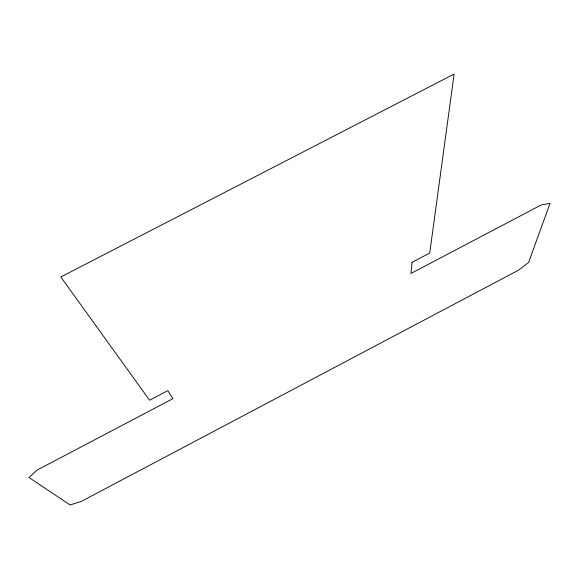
<?xml version="1.0" encoding="UTF-8"?>
<svg xmlns="http://www.w3.org/2000/svg" width="579" height="579" viewBox="0 0 579 579"><rect width="100%" height="100%" fill="white"/><g stroke="black" fill="none" stroke-linecap="round" stroke-linejoin="round"><path stroke-width="0.87" d="M412.031 262.345L410.931 273.476L541.213 204.959L550.05 203.345L528.569 262.511L518.639 270.089L81.444 501.342L70.11 504.946L28.95 477.494L37.136 470.061L172.933 398.641L167.809 390.644L149.585 400.212L60.817 276.979L454.117 74.054L429.727 253.045L412.031 262.345"/></g></svg>
